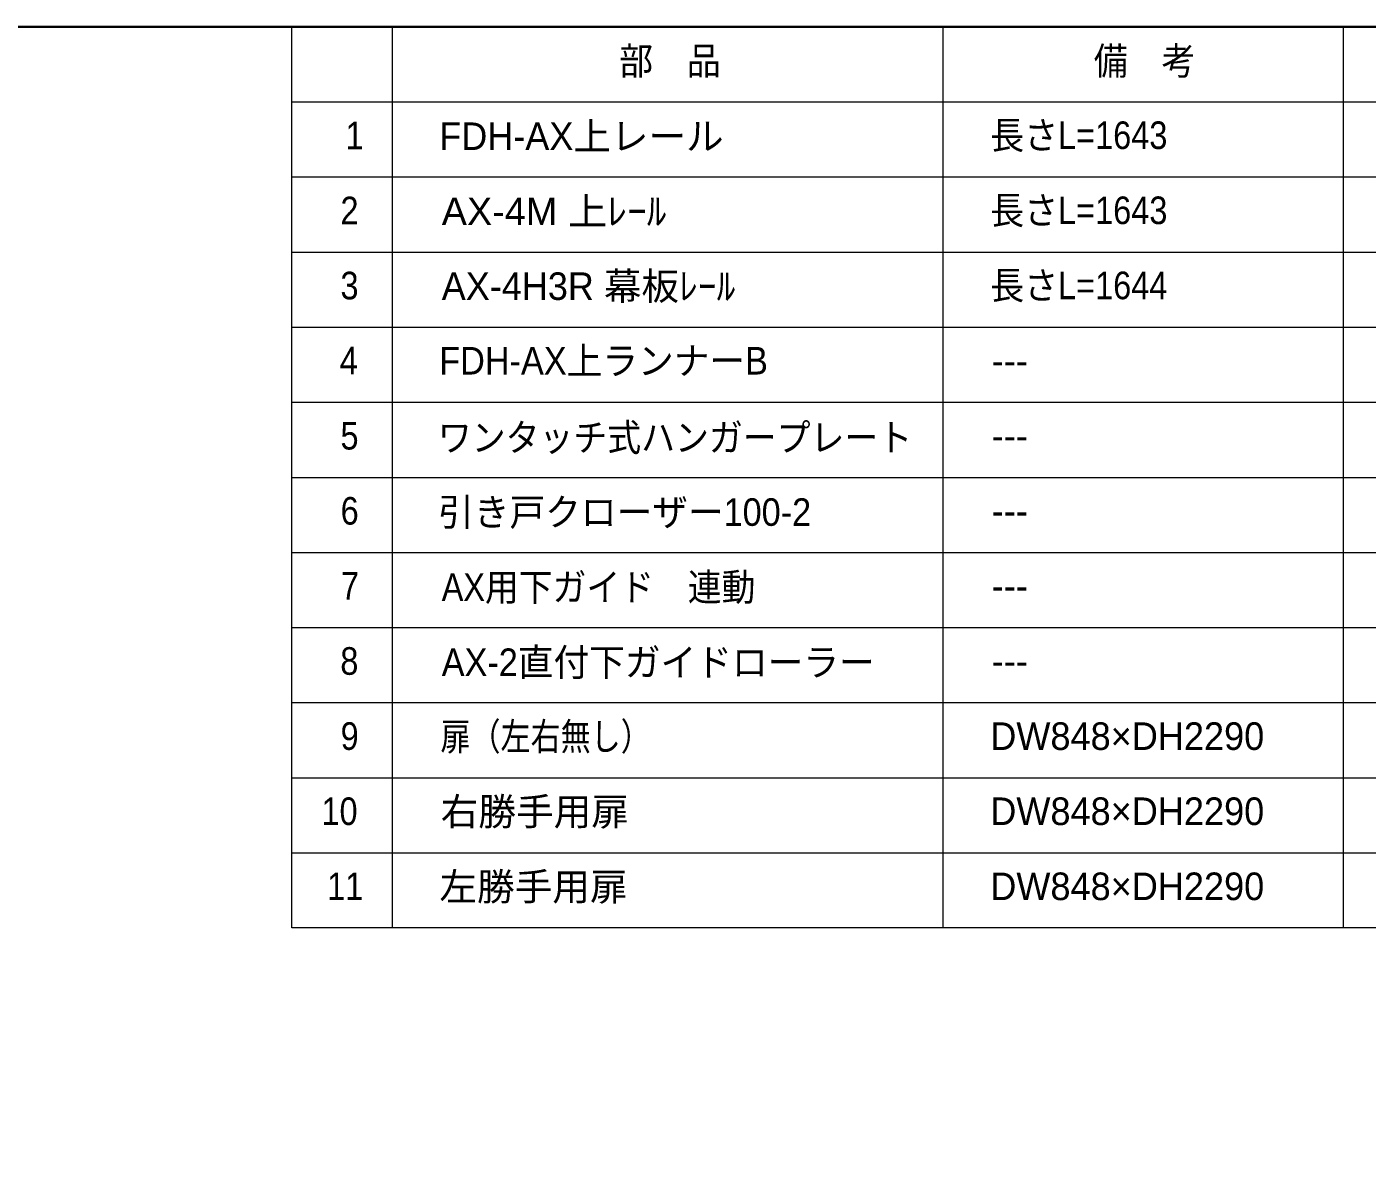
# Model space of a CAD drawing. Units: millimetres, scale not verified. Extents: x -4547 to 4547, y -2284 to 2284.
# Drawn here: x -906 to 433, y 943 to 2078 of the extents above; entities that cross this region are included whole.
import ezdxf
from ezdxf.enums import TextEntityAlignment as Align

# ---------------------------------------------------------------- set-up
doc = ezdxf.new("R2010")
doc.units = ezdxf.units.MM
doc.header["$LTSCALE"] = 20
doc.layers.add('0-0_1図面枠', color=7, linetype='Continuous', lineweight=20)
doc.styles.add('ＭＳ Ｐゴシック', font='')
doc.styles.get('ＭＳ Ｐゴシック').set_extended_font_data('MS PGothic')

# ---------------------------------------------------------------- blocks, each defined once
blk = doc.blocks.new('グループ')
at = {"layer": '0-0_1図面枠', "lineweight": 15}
for p, q in [((16000, 41550), (16000, 23550)), ((27000, 41550), (27000, 23550)), ((35000, 41550), (35000, 23550)), ((14000, 40050), (60000, 40050)), ((14000, 38550), (60000, 38550)), ((14000, 37050), (60000, 37050)), ((14000, 35550), (60000, 35550)), ((14000, 34050), (60000, 34050)), ((14000, 32550), (60000, 32550)), ((14000, 31050), (60000, 31050)), ((14000, 29550), (60000, 29550)), ((14000, 28050), (60000, 28050)), ((14000, 26550), (60000, 26550)), ((14000, 25050), (60000, 25050))]:
    blk.add_line(p, q, dxfattribs=at)
blk.add_lwpolyline([(14000, 41550), (60000, 41550), (60000, 23550), (14000, 23550)], close=True, dxfattribs=at)
blk = doc.blocks.new('グループ-3')
at = {"layer": '0-0_1図面枠', "lineweight": 35}
blk.add_lwpolyline([(-60000, 41550), (60000, 41550), (60000, -41550), (-60000, -41550)], close=True, dxfattribs=at)
blk = doc.blocks.new('図面枠')
at = {"layer": '0-0_1図面枠'}
blk.add_blockref('グループ-3', (0, 0), dxfattribs=at)

msp = doc.modelspace()

# ---------------------------------------------------------------- block references
at = {"layer": '0-0_1図面枠', "xscale": 0.05, "yscale": 0.05}
for name in ['図面枠', 'グループ']:
    msp.add_blockref(name, (-1340.62, 0), dxfattribs=at)

# ---------------------------------------------------------------- texts
at = {"layer": '0-0_1図面枠', "style": 'ＭＳ Ｐゴシック'}
for s, height, width, p in [('部\u3000品', 27.57, 0.9, (-313.84, 2021.45)), ('備\u3000考', 27.57, 0.9, (160.31, 2021.38)), ('1', 27.57, 0.9, (-587.14, 1946.96)), ('長さL=1643', 27.57, 0.9, (56.91, 1947.16)), ('2', 27.57, 0.9, (-592.19, 1872.02)), ('AX-4M 上ﾚｰﾙ', 27.51, 1.05, (-491.06, 1871.22)), ('長さL=1643', 27.57, 0.9, (56.91, 1872.16)), ('長さL=1644', 27.57, 0.9, (56.91, 1797.16)), ('3', 27.57, 0.9, (-592.19, 1797.02)), ('4', 27.57, 0.9, (-592.93, 1722.02)), ('FDH-AX上ランナーB', 27.51, 0.95, (-493.52, 1721.95)), ('5', 27.57, 0.9, (-592.19, 1647.02)), ('ワンタッチ式ハンガープレート', 27.57, 0.9, (-494.94, 1645.3)), ('6', 27.57, 0.9, (-592.04, 1572.02)), ('引き戸クローザー100-2', 27.51, 0.95, (-494.66, 1570.81)), ('7', 27.57, 0.9, (-591.76, 1497.02)), ('AX用下ガイド\u3000連動', 27.51, 0.9, (-491.06, 1495.87)), ('AX-2直付下ガイドローラー', 27.51, 0.95, (-491.06, 1420.81)), ('8', 27.57, 0.9, (-592.34, 1422.02)), ('9', 27.57, 0.9, (-592.04, 1347.02)), ('扉（左右無し）', 27.51, 0.8, (-492.35, 1346.67)), ('10', 27.57, 0.9, (-611.22, 1271.96)), ('11', 27.57, 0.9, (-605.59, 1196.96))]:
    msp.add_text(s, height=height, dxfattribs=dict(at, width=width)).set_placement(p, align=Align.BOTTOM_LEFT)
for s, height, p in [('FDH-AX上レール', 27.51, (-493.52, 1946.22)), ('AX-4H3R 幕板ﾚｰﾙ', 27.51, (-491.06, 1796.45)), ('---', 27.57, (58.36, 1722.02)), ('---', 27.57, (58.36, 1647.02)), ('---', 27.57, (58.36, 1572.02)), ('---', 27.57, (58.36, 1497.02)), ('---', 27.57, (58.36, 1422.02)), ('DW848×DH2290', 27.57, (56.91, 1346.96)), ('右勝手用扉', 27.57, (-492.07, 1271.6)), ('DW848×DH2290', 27.57, (56.91, 1271.96)), ('左勝手用扉', 27.57, (-493.36, 1196.6)), ('DW848×DH2290', 27.57, (56.91, 1196.96))]:
    msp.add_text(s, height=height, dxfattribs=at).set_placement(p, align=Align.BOTTOM_LEFT)

doc.saveas('drawing.dxf')
